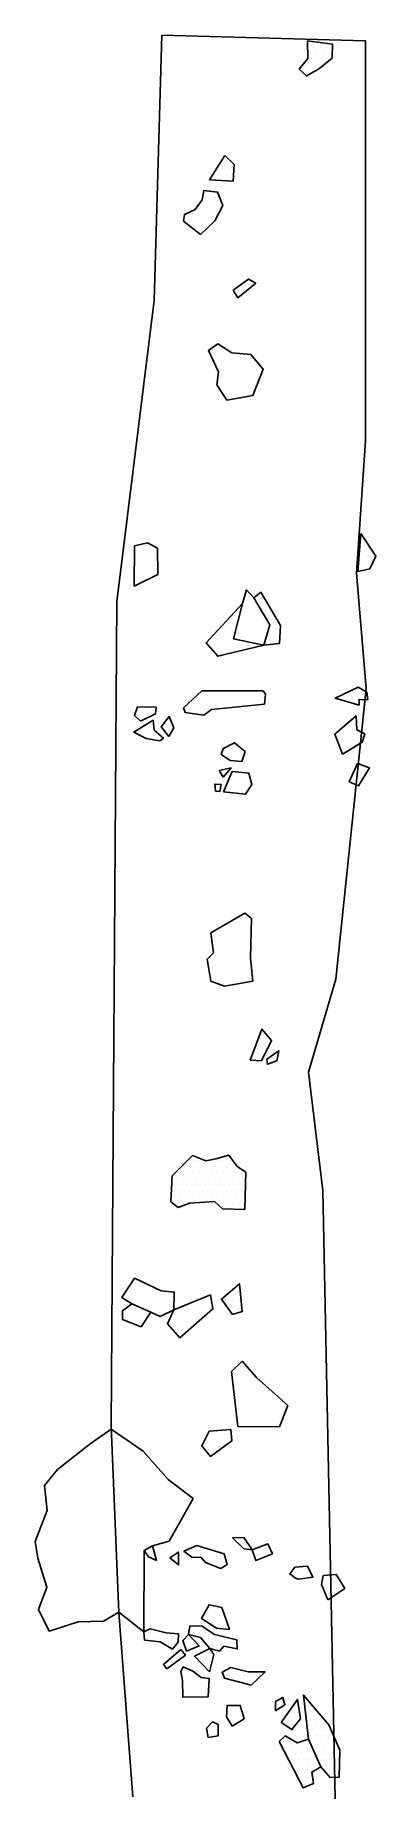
# Model space of a CAD drawing. Header units: metres. Extents: x 3.2 to 3.9, y -16.89 to -13.25.
import ezdxf

# ---------------------------------------------------------------- set-up
doc = ezdxf.new("R2010")
doc.units = ezdxf.units.M
doc.header["$LTSCALE"] = 25
doc.header["$MEASUREMENT"] = 0
doc.linetypes.add('STRICHPUNKTX2', pattern=[2, 1, -0.5, 0, -0.5])
doc.layers.get('0').update_dxf_attribs({"linetype": 'CONTINUOUS'})
for name, color, linetype in [('GRABUNGSGRENZE', 3, 'STRICHPUNKTX2'), ('STEINE', 4, 'CONTINUOUS'), ('STEINESCHRAFF', 4, 'CONTINUOUS')]:
    doc.layers.add(name, color=color, linetype=linetype)

# ---------------------------------------------------------------- blocks, each defined once
blk = doc.blocks.new('*X1')
at = {"color": 0}
for p, q in [((350.625, -1558.75), (350.625, -1558.75)), ((351.875, -1558.75), (351.875, -1558.75)), ((352.5, -1557.5), (352.5, -1557.5)), ((353.125, -1558.75), (353.125, -1558.75)), ((353.75, -1557.5), (353.75, -1557.5)), ((354.375, -1558.75), (354.375, -1558.75)), ((355, -1557.5), (355, -1557.5)), ((355.625, -1558.75), (355.625, -1558.75)), ((356.25, -1557.5), (356.25, -1557.5)), ((356.875, -1558.75), (356.875, -1558.75)), ((357.5, -1557.5), (357.5, -1557.5)), ((358.125, -1558.75), (358.125, -1558.75)), ((358.75, -1557.5), (358.75, -1557.5)), ((359.375, -1558.75), (359.375, -1558.75)), ((360, -1557.5), (360, -1557.5)), ((360.625, -1558.75), (360.625, -1558.75)), ((349.375, -1561.25), (349.375, -1561.25)), ((350, -1560), (350, -1560)), ((350.625, -1561.25), (350.625, -1561.25)), ((351.25, -1560), (351.25, -1560)), ((351.875, -1561.25), (351.875, -1561.25)), ((352.5, -1560), (352.5, -1560)), ((353.125, -1561.25), (353.125, -1561.25)), ((353.75, -1560), (353.75, -1560)), ((354.375, -1561.25), (354.375, -1561.25)), ((355, -1560), (355, -1560)), ((355.625, -1561.25), (355.625, -1561.25)), ((356.25, -1560), (356.25, -1560)), ((356.875, -1561.25), (356.875, -1561.25)), ((357.5, -1560), (357.5, -1560)), ((358.125, -1561.25), (358.125, -1561.25)), ((358.75, -1560), (358.75, -1560)), ((359.375, -1561.25), (359.375, -1561.25)), ((360, -1560), (360, -1560)), ((360.625, -1561.25), (360.625, -1561.25)), ((361.25, -1560), (361.25, -1560)), ((361.875, -1561.25), (361.875, -1561.25)), ((362.5, -1560), (362.5, -1560)), ((363.125, -1561.25), (363.125, -1561.25)), ((348.125, -1563.75), (348.125, -1563.75)), ((348.75, -1562.5), (348.75, -1562.5)), ((348.75, -1565), (348.75, -1565)), ((349.375, -1563.75), (349.375, -1563.75)), ((350, -1562.5), (350, -1562.5)), ((350, -1565), (350, -1565)), ((350.625, -1563.75), (350.625, -1563.75)), ((351.25, -1562.5), (351.25, -1562.5)), ((351.25, -1565), (351.25, -1565)), ((351.875, -1563.75), (351.875, -1563.75)), ((352.5, -1562.5), (352.5, -1562.5)), ((352.5, -1565), (352.5, -1565)), ((353.125, -1563.75), (353.125, -1563.75)), ((353.75, -1562.5), (353.75, -1562.5)), ((353.75, -1565), (353.75, -1565)), ((354.375, -1563.75), (354.375, -1563.75)), ((355, -1562.5), (355, -1562.5)), ((355, -1565), (355, -1565)), ((355.625, -1563.75), (355.625, -1563.75)), ((356.25, -1562.5), (356.25, -1562.5)), ((356.25, -1565), (356.25, -1565)), ((356.875, -1563.75), (356.875, -1563.75)), ((357.5, -1562.5), (357.5, -1562.5)), ((357.5, -1565), (357.5, -1565)), ((358.125, -1563.75), (358.125, -1563.75)), ((358.75, -1562.5), (358.75, -1562.5)), ((358.75, -1565), (358.75, -1565)), ((359.375, -1563.75), (359.375, -1563.75)), ((360, -1562.5), (360, -1562.5)), ((360, -1565), (360, -1565)), ((360.625, -1563.75), (360.625, -1563.75)), ((361.25, -1562.5), (361.25, -1562.5)), ((361.25, -1565), (361.25, -1565)), ((361.875, -1563.75), (361.875, -1563.75)), ((362.5, -1562.5), (362.5, -1562.5)), ((362.5, -1565), (362.5, -1565)), ((363.125, -1563.75), (363.125, -1563.75)), ((349.375, -1566.25), (349.375, -1566.25)), ((350.625, -1566.25), (350.625, -1566.25)), ((351.875, -1566.25), (351.875, -1566.25)), ((358.125, -1566.25), (358.125, -1566.25)), ((359.375, -1566.25), (359.375, -1566.25)), ((360.625, -1566.25), (360.625, -1566.25)), ((361.25, -1567.5), (361.25, -1567.5)), ((361.875, -1566.25), (361.875, -1566.25)), ((362.5, -1567.5), (362.5, -1567.5)), ((363.125, -1566.25), (363.125, -1566.25)), ((361.875, -1583.75), (361.875, -1583.75)), ((359.375, -1586.25), (359.375, -1586.25)), ((360, -1585), (360, -1585)), ((360, -1587.5), (360, -1587.5)), ((360.625, -1586.25), (360.625, -1586.25)), ((361.25, -1585), (361.25, -1585)), ((361.25, -1587.5), (361.25, -1587.5)), ((361.875, -1586.25), (361.875, -1586.25)), ((362.5, -1587.5), (362.5, -1587.5)), ((360.625, -1588.75), (360.625, -1588.75)), ((361.875, -1588.75), (361.875, -1588.75)), ((343.125, -1638.75), (343.125, -1638.75)), ((343.75, -1637.5), (343.75, -1637.5)), ((344.375, -1638.75), (344.375, -1638.75)), ((361.875, -1636.25), (361.875, -1636.25)), ((363.125, -1636.25), (363.125, -1636.25)), ((363.75, -1637.5), (363.75, -1637.5)), ((365.625, -1638.75), (365.625, -1638.75)), ((366.25, -1637.5), (366.25, -1637.5)), ((366.875, -1638.75), (366.875, -1638.75)), ((367.5, -1637.5), (367.5, -1637.5)), ((368.125, -1638.75), (368.125, -1638.75)), ((373.75, -1642.5), (373.75, -1642.5)), ((375, -1642.5), (375, -1642.5)), ((376.25, -1642.5), (376.25, -1642.5)), ((374.375, -1643.75), (374.375, -1643.75)), ((375.625, -1643.75), (375.625, -1643.75)), ((342.5, -1655), (342.5, -1655)), ((343.125, -1656.25), (343.125, -1656.25)), ((343.75, -1655), (343.75, -1655)), ((344.375, -1656.25), (344.375, -1656.25)), ((345, -1655), (345, -1655)), ((345.625, -1656.25), (345.625, -1656.25)), ((346.25, -1655), (346.25, -1655)), ((346.875, -1656.25), (346.875, -1656.25)), ((348.125, -1656.25), (348.125, -1656.25)), ((349.375, -1656.25), (349.375, -1656.25)), ((351.875, -1653.75), (351.875, -1653.75)), ((351.875, -1656.25), (351.875, -1656.25)), ((352.5, -1655), (352.5, -1655)), ((353.125, -1653.75), (353.125, -1653.75)), ((353.75, -1655), (353.75, -1655)), ((354.375, -1653.75), (354.375, -1653.75)), ((354.375, -1656.25), (354.375, -1656.25)), ((355, -1655), (355, -1655)), ((355.625, -1656.25), (355.625, -1656.25)), ((356.25, -1655), (356.25, -1655)), ((356.875, -1656.25), (356.875, -1656.25)), ((358.125, -1656.25), (358.125, -1656.25)), ((359.375, -1656.25), (359.375, -1656.25)), ((360.625, -1656.25), (360.625, -1656.25)), ((347.5, -1657.5), (347.5, -1657.5)), ((348.75, -1657.5), (348.75, -1657.5)), ((351.25, -1657.5), (351.25, -1657.5)), ((352.5, -1657.5), (352.5, -1657.5)), ((356.25, -1657.5), (356.25, -1657.5)), ((357.5, -1657.5), (357.5, -1657.5)), ((358.75, -1657.5), (358.75, -1657.5)), ((360, -1657.5), (360, -1657.5)), ((361.25, -1657.5), (361.25, -1657.5)), ((359.375, -1663.75), (359.375, -1663.75)), ((360, -1662.5), (360, -1662.5)), ((360.625, -1663.75), (360.625, -1663.75)), ((361.25, -1662.5), (361.25, -1662.5)), ((361.875, -1663.75), (361.875, -1663.75)), ((363.125, -1663.75), (363.125, -1663.75)), ((364.375, -1663.75), (364.375, -1663.75)), ((365.625, -1663.75), (365.625, -1663.75)), ((362.5, -1665), (362.5, -1665)), ((363.75, -1665), (363.75, -1665)), ((365, -1665), (365, -1665))]:
    blk.add_line(p, q, dxfattribs=at)
blk = doc.blocks.new('*X2')
at = {"color": 0}
for p, q in [((370, -1670), (370, -1670)), ((370.625, -1668.75), (370.625, -1668.75)), ((371.25, -1670), (371.25, -1670)), ((373.125, -1671.25), (373.125, -1671.25)), ((373.75, -1670), (373.75, -1670)), ((374.375, -1671.25), (374.375, -1671.25)), ((375.625, -1668.75), (375.625, -1668.75)), ((376.25, -1670), (376.25, -1670)), ((376.875, -1671.25), (376.875, -1671.25)), ((378.125, -1671.25), (378.125, -1671.25)), ((371.875, -1673.75), (371.875, -1673.75)), ((372.5, -1672.5), (372.5, -1672.5)), ((373.125, -1673.75), (373.125, -1673.75)), ((373.75, -1672.5), (373.75, -1672.5)), ((376.25, -1672.5), (376.25, -1672.5)), ((376.25, -1675), (376.25, -1675)), ((376.875, -1673.75), (376.875, -1673.75)), ((377.5, -1672.5), (377.5, -1672.5)), ((377.5, -1675), (377.5, -1675)), ((378.125, -1673.75), (378.125, -1673.75)), ((378.75, -1672.5), (378.75, -1672.5)), ((378.75, -1675), (378.75, -1675)), ((379.375, -1673.75), (379.375, -1673.75)), ((380, -1675), (380, -1675)), ((371.25, -1677.5), (371.25, -1677.5)), ((371.875, -1678.75), (371.875, -1678.75)), ((372.5, -1677.5), (372.5, -1677.5)), ((373.125, -1678.75), (373.125, -1678.75)), ((374.375, -1678.75), (374.375, -1678.75)), ((375, -1677.5), (375, -1677.5)), ((375.625, -1678.75), (375.625, -1678.75)), ((376.25, -1677.5), (376.25, -1677.5)), ((376.875, -1676.25), (376.875, -1676.25)), ((376.875, -1678.75), (376.875, -1678.75)), ((377.5, -1677.5), (377.5, -1677.5)), ((378.125, -1676.25), (378.125, -1676.25)), ((378.125, -1678.75), (378.125, -1678.75)), ((378.75, -1677.5), (378.75, -1677.5)), ((379.375, -1676.25), (379.375, -1676.25)), ((379.375, -1678.75), (379.375, -1678.75)), ((380, -1677.5), (380, -1677.5)), ((380.625, -1676.25), (380.625, -1676.25)), ((380.625, -1678.75), (380.625, -1678.75)), ((381.25, -1677.5), (381.25, -1677.5)), ((381.875, -1678.75), (381.875, -1678.75)), ((372.5, -1680), (372.5, -1680)), ((373.125, -1681.25), (373.125, -1681.25)), ((373.75, -1680), (373.75, -1680)), ((373.75, -1682.5), (373.75, -1682.5)), ((374.375, -1681.25), (374.375, -1681.25)), ((375, -1680), (375, -1680)), ((375, -1682.5), (375, -1682.5)), ((375.625, -1681.25), (375.625, -1681.25)), ((376.25, -1680), (376.25, -1680)), ((376.25, -1682.5), (376.25, -1682.5)), ((376.875, -1681.25), (376.875, -1681.25)), ((377.5, -1680), (377.5, -1680)), ((377.5, -1682.5), (377.5, -1682.5)), ((378.125, -1681.25), (378.125, -1681.25)), ((378.75, -1680), (378.75, -1680)), ((378.75, -1682.5), (378.75, -1682.5)), ((379.375, -1681.25), (379.375, -1681.25)), ((380, -1680), (380, -1680)), ((380, -1682.5), (380, -1682.5)), ((380.625, -1681.25), (380.625, -1681.25)), ((381.25, -1680), (381.25, -1680)), ((381.25, -1682.5), (381.25, -1682.5)), ((381.875, -1681.25), (381.875, -1681.25)), ((382.5, -1680), (382.5, -1680)), ((382.5, -1682.5), (382.5, -1682.5)), ((374.375, -1683.75), (374.375, -1683.75)), ((375, -1685), (375, -1685)), ((375.625, -1683.75), (375.625, -1683.75)), ((376.25, -1685), (376.25, -1685)), ((376.875, -1683.75), (376.875, -1683.75)), ((380.625, -1683.75), (380.625, -1683.75)), ((381.875, -1683.75), (381.875, -1683.75)), ((375.625, -1686.25), (375.625, -1686.25)), ((376.875, -1686.25), (376.875, -1686.25))]:
    blk.add_line(p, q, dxfattribs=at)
blk = doc.blocks.new('*X3')
at = {"color": 0}
for p, q in [((376.25, -1327.5), (376.25, -1327.5)), ((376.875, -1328.75), (376.875, -1328.75)), ((377.5, -1327.5), (377.5, -1327.5)), ((378.125, -1328.75), (378.125, -1328.75)), ((378.75, -1327.5), (378.75, -1327.5)), ((379.375, -1328.75), (379.375, -1328.75)), ((380, -1327.5), (380, -1327.5)), ((380.625, -1328.75), (380.625, -1328.75)), ((381.25, -1327.5), (381.25, -1327.5)), ((375, -1332.5), (375, -1332.5)), ((375.625, -1331.25), (375.625, -1331.25)), ((376.25, -1330), (376.25, -1330)), ((376.25, -1332.5), (376.25, -1332.5)), ((376.875, -1331.25), (376.875, -1331.25)), ((377.5, -1330), (377.5, -1330)), ((377.5, -1332.5), (377.5, -1332.5)), ((378.125, -1331.25), (378.125, -1331.25)), ((378.75, -1330), (378.75, -1330)), ((379.375, -1331.25), (379.375, -1331.25)), ((380, -1330), (380, -1330)), ((356.875, -1353.75), (356.875, -1353.75)), ((357.5, -1352.5), (357.5, -1352.5)), ((358.125, -1353.75), (358.125, -1353.75)), ((358.75, -1352.5), (358.75, -1352.5)), ((359.375, -1351.25), (359.375, -1351.25)), ((359.375, -1353.75), (359.375, -1353.75)), ((360, -1352.5), (360, -1352.5)), ((360.625, -1353.75), (360.625, -1353.75)), ((357.5, -1355), (357.5, -1355)), ((358.75, -1355), (358.75, -1355)), ((360, -1355), (360, -1355))]:
    blk.add_line(p, q, dxfattribs=at)

msp = doc.modelspace()

# ---------------------------------------------------------------- linework, layer by layer
at = {"layer": 'GRABUNGSGRENZE', "flags": 128}
msp.add_lwpolyline([(3.4008, -16.8891), (3.3718, -16.508), (3.356, -16.1233), (3.3678, -14.4203), (3.4446, -13.7988), (3.4605, -13.2507), (3.8812, -13.2619), (3.8817, -14.0886), (3.8631, -14.3616), (3.8826, -14.6001), (3.82, -15.2003), (3.7639, -15.3921), (3.7935, -15.6367), (3.8189, -16.8927)], dxfattribs=at)
at = {"layer": 'STEINE'}
for points in [[(3.7614, -13.2623), (3.7624, -13.2988), (3.7446, -13.3206), (3.7598, -13.3348), (3.7842, -13.3207), (3.8126, -13.2979), (3.8132, -13.2689), (3.7614, -13.2623)], [(3.5591, -13.5493), (3.5911, -13.4991), (3.6104, -13.5173), (3.6078, -13.5524), (3.5591, -13.5493)], [(3.5407, -13.6624), (3.5052, -13.6344), (3.5073, -13.6207), (3.5296, -13.6106), (3.5438, -13.5903), (3.5474, -13.5711), (3.5758, -13.5746), (3.5864, -13.6021), (3.5702, -13.634), (3.5407, -13.6624)], [(3.6081, -13.7772), (3.6395, -13.7544), (3.6548, -13.763), (3.6177, -13.7929), (3.6081, -13.7772)], [(3.5946, -14.0045), (3.5743, -13.973), (3.5779, -13.9461), (3.5567, -13.9019), (3.5765, -13.8883), (3.6054, -13.9066), (3.6444, -13.9097), (3.6703, -13.9406), (3.6489, -13.9949), (3.5946, -14.0045)], [(3.4033, -14.3884), (3.4039, -14.3052), (3.4308, -14.2991), (3.4516, -14.3098), (3.4521, -14.3646), (3.4033, -14.3884)], [(3.8656, -14.3585), (3.8905, -14.3525), (3.9027, -14.3266), (3.8718, -14.2799), (3.8656, -14.3585)], [(3.6716, -14.5105), (3.5762, -14.5332), (3.5519, -14.5053), (3.6271, -14.4242), (3.6357, -14.3963), (3.6509, -14.4125), (3.6651, -14.4009), (3.7057, -14.4695), (3.7036, -14.507), (3.6716, -14.5105), (3.6087, -14.4972), (3.6271, -14.4242)], [(3.6509, -14.4125), (3.6838, -14.4684), (3.6716, -14.5105)], [(3.8684, -14.6341), (3.8191, -14.6198), (3.8664, -14.597), (3.8846, -14.6077), (3.8861, -14.6229), (3.8684, -14.6224), (3.8684, -14.6341)], [(3.4167, -14.6675), (3.404, -14.6558), (3.4106, -14.6376), (3.4487, -14.6386), (3.4476, -14.6518), (3.4167, -14.6675)], [(3.6745, -14.6115), (3.6725, -14.6323), (3.5634, -14.6433), (3.5471, -14.655), (3.5091, -14.6494), (3.5055, -14.6397), (3.5431, -14.6047), (3.67, -14.6049), (3.6745, -14.6115)], [(3.4562, -14.7077), (3.4283, -14.7031), (3.4024, -14.6898), (3.4426, -14.6655), (3.4446, -14.6858), (3.4638, -14.7021), (3.4562, -14.7077)], [(3.475, -14.699), (3.4593, -14.6792), (3.4756, -14.6579), (3.4852, -14.6808), (3.475, -14.699)], [(3.8342, -14.7355), (3.818, -14.6944), (3.8622, -14.6564), (3.8637, -14.6853), (3.88, -14.6935), (3.8743, -14.7107), (3.8444, -14.7294), (3.8342, -14.7355)], [(3.5871, -14.724), (3.6105, -14.7119), (3.6328, -14.7302), (3.6262, -14.7505), (3.6018, -14.7484), (3.5835, -14.7362), (3.5871, -14.724)], [(3.5875, -14.7829), (3.5794, -14.7692), (3.6038, -14.7637), (3.5875, -14.7829)], [(3.588, -14.8134), (3.6058, -14.7713), (3.6403, -14.7744), (3.6469, -14.7982), (3.6337, -14.818), (3.588, -14.8134)], [(3.8479, -14.7924), (3.8652, -14.7548), (3.8895, -14.7635), (3.8671, -14.8005), (3.8479, -14.7924)], [(3.5713, -14.8118), (3.5698, -14.7971), (3.583, -14.7981), (3.5804, -14.8128), (3.5713, -14.8118)], [(3.5901, -15.2148), (3.5617, -15.2041), (3.5546, -15.1589), (3.5673, -15.1457), (3.5618, -15.1046), (3.6324, -15.0636), (3.6461, -15.0748), (3.6439, -15.156), (3.6489, -15.2042), (3.5901, -15.2148)], [(3.6432, -15.3671), (3.6676, -15.3032), (3.6874, -15.327), (3.6665, -15.3691), (3.6432, -15.3671)], [(3.6777, -15.3656), (3.7021, -15.3479), (3.6985, -15.3687), (3.6787, -15.3757), (3.6777, -15.3656)], [(3.6321, -15.6761), (3.586, -15.6745), (3.5697, -15.6593), (3.518, -15.6628), (3.4941, -15.6714), (3.4789, -15.6597), (3.482, -15.6064), (3.5242, -15.5643), (3.5516, -15.5755), (3.5719, -15.571), (3.5993, -15.5639), (3.616, -15.5868), (3.6343, -15.599), (3.6321, -15.6761)], [(3.4857, -15.883), (3.4568, -15.8966), (3.438, -15.888), (3.3985, -15.8707), (3.3777, -15.8575), (3.4041, -15.8179), (3.4594, -15.8439), (3.4863, -15.8464), (3.4857, -15.883)], [(3.6065, -15.8927), (3.5837, -15.8613), (3.6208, -15.8293), (3.6268, -15.8867), (3.6065, -15.8927)], [(3.438, -15.888), (3.4177, -15.9179), (3.3791, -15.9031), (3.3792, -15.8849), (3.3985, -15.8707)], [(3.4857, -15.883), (3.5609, -15.8521), (3.5659, -15.881), (3.4978, -15.9408), (3.472, -15.9119), (3.4857, -15.883)], [(3.6174, -16.1237), (3.6043, -16.0105), (3.6267, -15.9892), (3.6561, -16.0227), (3.721, -16.0806), (3.7036, -16.1243), (3.6174, -16.1237)], [(3.3718, -16.5075), (3.3403, -16.5257), (3.2875, -16.5277), (3.2276, -16.5464), (3.2054, -16.5022), (3.2232, -16.4561), (3.204, -16.3962), (3.1989, -16.3616), (3.2239, -16.2977), (3.2184, -16.2455), (3.2448, -16.213), (3.3124, -16.1598), (3.356, -16.1294), (3.4219, -16.1752), (3.4736, -16.2336), (3.5253, -16.2727), (3.4755, -16.3605), (3.441, -16.3701)], [(3.561, -16.186), (3.5432, -16.1637), (3.5585, -16.1337), (3.6032, -16.1302), (3.6052, -16.1536), (3.561, -16.186)], [(3.4242, -16.3802), (3.4235, -16.5477), (3.3718, -16.5075)], [(3.4242, -16.3802), (3.441, -16.3701), (3.4496, -16.401), (3.4328, -16.3934), (3.4242, -16.3802)], [(3.477, -16.3955), (3.4948, -16.3833), (3.4952, -16.4097), (3.477, -16.3955)], [(3.5059, -16.3813), (3.5328, -16.3697), (3.5897, -16.387), (3.5957, -16.4093), (3.5825, -16.4174), (3.5506, -16.4047), (3.5419, -16.3945), (3.5227, -16.394), (3.5059, -16.3813)], [(3.6475, -16.3784), (3.6303, -16.3769), (3.6069, -16.354), (3.6303, -16.3535), (3.6475, -16.3784)], [(3.6475, -16.3784), (3.6546, -16.4008), (3.6891, -16.3866), (3.6795, -16.3663), (3.6475, -16.3784)], [(3.7368, -16.4374), (3.7251, -16.4283), (3.7358, -16.4146), (3.7617, -16.4121), (3.7728, -16.4354), (3.7428, -16.4394), (3.7368, -16.4374)], [(3.8037, -16.4816), (3.7905, -16.4502), (3.7941, -16.4319), (3.821, -16.4294), (3.8387, -16.4583), (3.8037, -16.4816)], [(3.5428, -16.5204), (3.5581, -16.492), (3.5844, -16.4981), (3.6001, -16.5433), (3.5737, -16.5407), (3.5428, -16.5204)], [(3.4828, -16.5838), (3.457, -16.569), (3.425, -16.5649), (3.4235, -16.5477), (3.4367, -16.5421), (3.4697, -16.5502), (3.4951, -16.5523), (3.494, -16.5696), (3.4828, -16.5838)], [(3.5159, -16.5533), (3.5037, -16.566), (3.5118, -16.5878), (3.5377, -16.5772), (3.5159, -16.5533)], [(3.56, -16.5823), (3.5402, -16.56), (3.5159, -16.5533), (3.5184, -16.5361), (3.5428, -16.5356), (3.5692, -16.5534), (3.6158, -16.5646), (3.6163, -16.5834), (3.5889, -16.5778), (3.5798, -16.5879), (3.56, -16.5823)], [(3.4996, -16.5848), (3.464, -16.6157), (3.4706, -16.6243), (3.5092, -16.596), (3.4996, -16.5848)], [(3.5589, -16.6305), (3.528, -16.5985), (3.56, -16.5823), (3.5681, -16.595), (3.5589, -16.6305)], [(3.5563, -16.6823), (3.504, -16.6832), (3.5036, -16.6482), (3.5, -16.63), (3.5046, -16.6203), (3.5249, -16.629), (3.5421, -16.6422), (3.5584, -16.6442), (3.5563, -16.6823)], [(3.6451, -16.6585), (3.5904, -16.6438), (3.5853, -16.6316), (3.6031, -16.6215), (3.6391, -16.6306), (3.6741, -16.6307), (3.6451, -16.6585)], [(3.7891, -16.8267), (3.8083, -16.849), (3.8271, -16.8481), (3.8287, -16.7927), (3.8054, -16.7404), (3.7532, -16.6785), (3.7638, -16.7698)], [(3.606, -16.7427), (3.5943, -16.7234), (3.5954, -16.7001), (3.6228, -16.7001), (3.6308, -16.7275), (3.606, -16.7427)], [(3.6958, -16.7109), (3.6958, -16.6921), (3.7106, -16.6835), (3.7151, -16.6987), (3.6958, -16.7109)], [(3.707, -16.7352), (3.7293, -16.75), (3.7471, -16.7277), (3.741, -16.6876), (3.707, -16.7352)], [(3.5562, -16.7665), (3.5527, -16.7472), (3.5654, -16.7341), (3.577, -16.7392), (3.577, -16.763), (3.5562, -16.7665)], [(3.7034, -16.7748), (3.7156, -16.7627), (3.7404, -16.7774), (3.7638, -16.7698), (3.7891, -16.8267), (3.7703, -16.8378), (3.7738, -16.8612), (3.753, -16.8703), (3.7034, -16.7748)]]:
    msp.add_lwpolyline(points, dxfattribs=at)

# ---------------------------------------------------------------- block references
at = {"layer": 'STEINESCHRAFF', "xscale": 0.01, "yscale": 0.01, "zscale": 0.01}
for name in ['*X3', '*X1', '*X2']:
    msp.add_blockref(name, (0, 0), dxfattribs=at)

doc.saveas('drawing.dxf')
